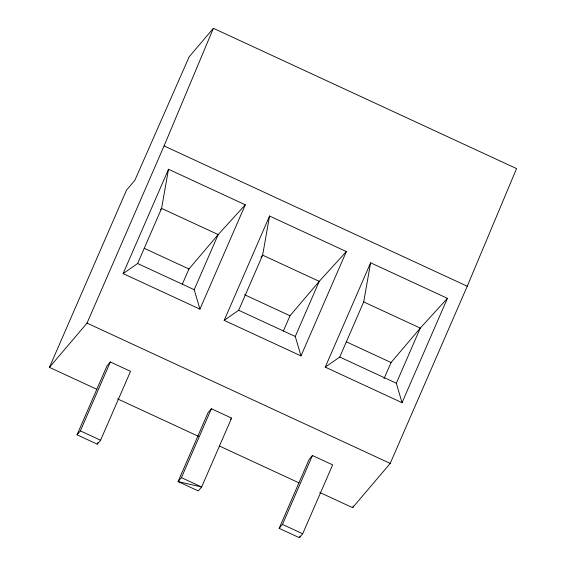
<?xml version="1.0" encoding="UTF-8"?>
<svg xmlns="http://www.w3.org/2000/svg" width="566" height="566" viewBox="0 0 566 566"><rect width="100%" height="100%" fill="white"/><g stroke="black" fill="none" stroke-linecap="round" stroke-linejoin="round"><path stroke-width="0.85" d="M168.498 169.262L161.586 208.387L137.616 263.508L123.126 273.597L199.932 309.142L245.297 204.807L168.498 169.262L123.126 273.597M269.55 216.028L262.638 255.153L238.675 310.274L224.186 320.37L300.992 355.908L346.357 251.573L269.55 216.028L224.186 320.37M325.245 367.136L339.734 357.04L363.697 301.919L370.61 262.794L447.416 298.339L402.044 402.681L325.245 367.136L370.61 262.794M96.765 389.259L49.44 367.362L87.03 323.108L164.069 145.929L213.382 28.3L516.56 168.604L467.247 286.233L390.207 463.413L352.618 507.667L319.733 492.448M49.44 367.362L126.48 190.183L134.835 180.349L189.157 56.819L213.382 28.3M77.033 434.808L106.988 365.905L110.335 361.978L130.541 371.331L100.585 440.228L97.239 444.161L77.033 434.808L80.372 430.875L110.335 361.978M97.239 444.161L97.946 442.541M182.245 284.394L188.938 268.991L218.179 234.572L245.297 204.807M199.932 309.142L194.209 289.693L218.179 234.572L161.586 208.387L160.461 209.71M181.431 477.647L201.638 487.001L178.085 481.581L181.431 477.647L211.387 408.744L231.6 418.097L201.638 487.001L198.298 490.934L178.085 481.581L208.047 412.678L211.387 408.744M283.297 331.16L289.997 315.757L319.231 281.344L346.357 251.573M300.992 355.908L295.268 336.466L319.231 281.344L262.638 255.153L260.954 257.141M279.144 528.347L309.107 459.443L312.446 455.51L332.659 464.863L302.697 533.766L299.357 537.7L279.144 528.347L282.484 524.413L312.446 455.51M299.357 537.7L300.065 536.08M384.003 378.739L391.056 362.53L420.29 328.11L447.416 298.339M402.044 402.681L396.32 383.232L420.29 328.11L363.697 301.919M352.618 507.667L353.318 506.046M230.489 419.406L231.6 418.097M164.069 145.929L467.247 286.233M144.302 248.333L188.938 268.991M244.562 294.73L289.997 315.757M346.42 341.871L391.056 362.53M137.616 263.508L194.209 289.693M238.675 310.274L295.268 336.466M339.734 357.04L396.32 383.232M87.03 323.108L390.207 463.413M117.615 398.91L198.624 436.4M219.474 446.05L298.876 482.798M80.372 430.875L100.585 440.228M282.484 524.413L302.697 533.766"/></g></svg>
